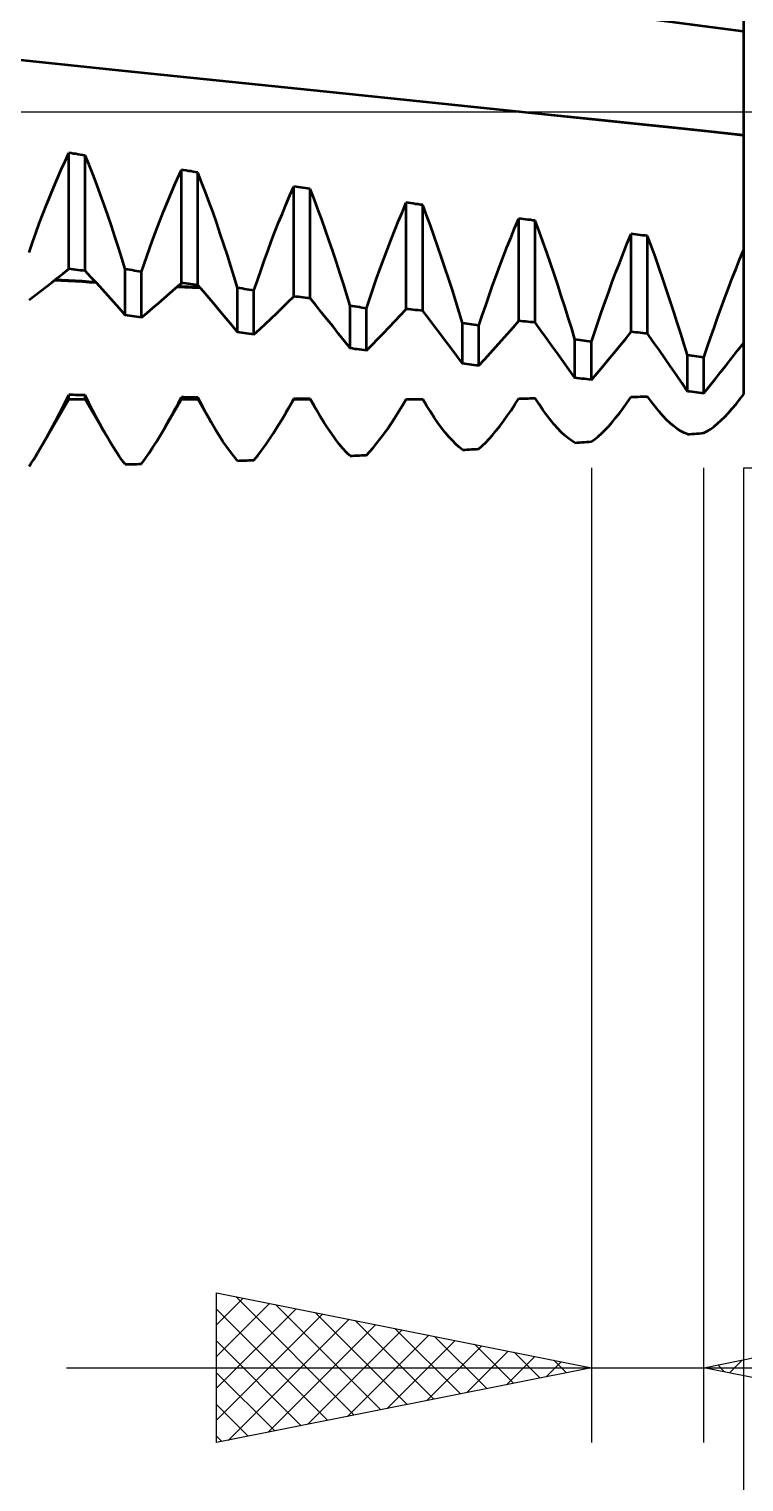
# Model space of a CAD drawing. Header units: millimetres. Extents: x -65 to 52, y -38 to 52.
# Drawn here: x 27.47 to 37, y -18.27 to 1.1 of the extents above; entities that cross this region are included whole.
import ezdxf

# ---------------------------------------------------------------- set-up
doc = ezdxf.new("R2010")
doc.units = ezdxf.units.MM
doc.header["$LTSCALE"] = 5.3
doc.linetypes.add('LONGDASH_DASH', pattern=[0.85, 0.4, -0.2, 0.05, -0.2])
for name, color, linetype in [('1', 4, 'CONTINUOUS'), ('2', 7, 'CONTINUOUS'), ('4', 2, 'LONGDASH_DASH'), ('NOCUT', 7, 'CONTINUOUS'), ('SK4', 2, 'LONGDASH_DASH')]:
    doc.layers.add(name, color=color, linetype=linetype)

msp = doc.modelspace()

# ---------------------------------------------------------------- linework, layer by layer
at = {"layer": '1', "color": 4, "linetype": 'CONTINUOUS', "lineweight": 50}
for p, q in [((37, -3.081), (37, 3.83)), ((36.997, 1.074), (35.498, 1.269)), ((36.998, 1.074), (36.997, 1.074)), ((36.998, 1.074), (36.998, 1.074)), ((36.999, 1.074), (36.998, 1.074)), ((37, 1.074), (36.999, 1.074)), ((36.999, 1.074), (36.999, 1.074)), ((37, 1.074), (37, 1.074)), ((28.706, 0.549), (25.973, 0.834)), ((31.44, 0.265), (28.706, 0.549)), ((34.173, -0.017), (31.44, 0.265)), ((34.643, -0.066), (34.173, -0.017)), ((34.613, -0.062), (34.173, -0.017)), ((35.058, -0.108), (34.613, -0.062)), ((35.113, -0.114), (34.643, -0.066)), ((35.523, -0.156), (35.058, -0.108)), ((35.583, -0.163), (35.113, -0.114)), ((36.004, -0.206), (35.523, -0.156)), ((36.053, -0.212), (35.583, -0.163)), ((36.498, -0.259), (36.004, -0.206)), ((36.523, -0.263), (36.053, -0.212)), ((36.993, -0.313), (36.498, -0.259)), ((36.993, -0.315), (36.523, -0.263)), ((36.994, -0.313), (36.993, -0.313)), ((36.995, -0.315), (36.993, -0.315)), ((36.995, -0.313), (36.994, -0.313)), ((36.996, -0.313), (36.995, -0.313)), ((36.997, -0.315), (36.995, -0.315)), ((36.998, -0.313), (36.996, -0.313)), ((36.998, -0.315), (36.997, -0.315)), ((36.999, -0.314), (36.998, -0.313)), ((36.999, -0.315), (36.998, -0.315)), ((37, -0.314), (36.999, -0.314)), ((37, -0.315), (36.999, -0.315)), ((27.949, -0.657), (28, -0.548)), ((28.031, -0.553), (28, -0.548)), ((28, -2.094), (28, -0.548)), ((28.063, -0.558), (28.031, -0.553)), ((28.094, -0.562), (28.063, -0.558)), ((28.125, -0.567), (28.094, -0.562)), ((28.156, -0.572), (28.125, -0.567)), ((28.188, -0.577), (28.156, -0.572)), ((28.219, -0.582), (28.188, -0.577)), ((27.847, -0.883), (27.898, -0.769)), ((27.898, -0.769), (27.949, -0.657)), ((28.271, -0.708), (28.219, -0.582)), ((28.219, -2.122), (28.219, -0.582)), ((28.322, -0.838), (28.271, -0.708)), ((29.419, -0.954), (29.5, -0.775)), ((29.531, -0.779), (29.5, -0.775)), ((29.5, -2.283), (29.5, -0.775)), ((27.798, -0.999), (27.847, -0.883)), ((28.373, -0.97), (28.322, -0.838)), ((29.34, -1.139), (29.419, -0.954)), ((29.563, -0.784), (29.531, -0.779)), ((29.594, -0.789), (29.563, -0.784)), ((29.625, -0.793), (29.594, -0.789)), ((29.656, -0.798), (29.625, -0.793)), ((29.688, -0.803), (29.656, -0.798)), ((29.719, -0.807), (29.688, -0.803)), ((29.771, -0.938), (29.719, -0.807)), ((29.719, -2.31), (29.719, -0.807)), ((29.822, -1.071), (29.771, -0.938)), ((27.7, -1.24), (27.749, -1.118)), ((27.749, -1.118), (27.798, -0.999)), ((28.423, -1.105), (28.373, -0.97)), ((28.472, -1.242), (28.423, -1.105)), ((29.262, -1.329), (29.34, -1.139)), ((29.873, -1.206), (29.822, -1.071)), ((30.898, -1.232), (30.949, -1.113)), ((30.949, -1.113), (31, -0.996)), ((31.031, -1), (31, -0.996)), ((31, -2.462), (31, -0.996)), ((31.063, -1.005), (31.031, -1)), ((31.094, -1.009), (31.063, -1.005)), ((31.125, -1.014), (31.094, -1.009)), ((31.156, -1.018), (31.125, -1.014)), ((31.188, -1.023), (31.156, -1.018)), ((31.219, -1.028), (31.188, -1.023)), ((31.271, -1.161), (31.219, -1.028)), ((31.219, -2.487), (31.219, -1.028)), ((31.322, -1.297), (31.271, -1.161)), ((27.652, -1.363), (27.7, -1.24)), ((28.52, -1.38), (28.472, -1.242)), ((29.186, -1.525), (29.262, -1.329)), ((29.923, -1.344), (29.873, -1.206)), ((29.972, -1.484), (29.923, -1.344)), ((30.798, -1.477), (30.847, -1.354)), ((30.847, -1.354), (30.898, -1.232)), ((31.373, -1.436), (31.322, -1.297)), ((32.398, -1.454), (32.449, -1.332)), ((32.449, -1.332), (32.5, -1.211)), ((32.531, -1.215), (32.5, -1.211)), ((32.5, -2.63), (32.5, -1.211)), ((32.563, -1.22), (32.531, -1.215)), ((32.594, -1.224), (32.563, -1.22)), ((32.625, -1.229), (32.594, -1.224)), ((32.656, -1.233), (32.625, -1.229)), ((32.688, -1.238), (32.656, -1.233)), ((32.719, -1.242), (32.688, -1.238)), ((32.771, -1.379), (32.719, -1.242)), ((32.719, -2.654), (32.719, -1.242)), ((27.559, -1.616), (27.605, -1.488)), ((27.605, -1.488), (27.652, -1.363)), ((28.568, -1.521), (28.52, -1.38)), ((28.615, -1.663), (28.568, -1.521)), ((29.112, -1.724), (29.186, -1.525)), ((30.02, -1.625), (29.972, -1.484)), ((30.748, -1.602), (30.798, -1.477)), ((31.423, -1.576), (31.373, -1.436)), ((32.347, -1.578), (32.398, -1.454)), ((32.822, -1.517), (32.771, -1.379)), ((32.873, -1.658), (32.822, -1.517)), ((33.898, -1.67), (33.949, -1.544)), ((33.949, -1.544), (34, -1.421)), ((34.031, -1.425), (34, -1.421)), ((34, -2.788), (34, -1.421)), ((34.063, -1.43), (34.031, -1.425)), ((34.094, -1.434), (34.063, -1.43)), ((34.125, -1.438), (34.094, -1.434)), ((34.156, -1.442), (34.125, -1.438)), ((34.188, -1.447), (34.156, -1.442)), ((34.219, -1.451), (34.188, -1.447)), ((34.271, -1.59), (34.219, -1.451)), ((34.219, -2.81), (34.219, -1.451)), ((27.514, -1.744), (27.559, -1.616)), ((28.661, -1.807), (28.615, -1.663)), ((29.039, -1.928), (29.112, -1.724)), ((30.068, -1.767), (30.02, -1.625)), ((30.652, -1.858), (30.7, -1.729)), ((30.7, -1.729), (30.748, -1.602)), ((31.472, -1.718), (31.423, -1.576)), ((31.52, -1.86), (31.472, -1.718)), ((32.248, -1.832), (32.298, -1.704)), ((32.298, -1.704), (32.347, -1.578)), ((32.923, -1.8), (32.873, -1.658)), ((33.847, -1.796), (33.898, -1.67)), ((34.322, -1.731), (34.271, -1.59)), ((34.373, -1.874), (34.322, -1.731)), ((35.448, -1.752), (35.5, -1.626)), ((35.531, -1.63), (35.5, -1.626)), ((35.5, -2.936), (35.5, -1.626)), ((35.563, -1.634), (35.531, -1.63)), ((35.594, -1.638), (35.563, -1.634)), ((35.625, -1.643), (35.594, -1.638)), ((35.656, -1.647), (35.625, -1.643)), ((35.688, -1.651), (35.656, -1.647)), ((35.719, -1.655), (35.688, -1.651)), ((35.771, -1.797), (35.719, -1.655)), ((35.719, -2.957), (35.719, -1.655)), ((27.469, -1.874), (27.514, -1.744)), ((28.706, -1.951), (28.661, -1.807)), ((28.969, -2.134), (29.039, -1.928)), ((30.115, -1.911), (30.068, -1.767)), ((30.161, -2.056), (30.115, -1.911)), ((30.605, -1.988), (30.652, -1.858)), ((31.568, -2.004), (31.52, -1.86)), ((32.2, -1.961), (32.248, -1.832)), ((32.972, -1.944), (32.923, -1.8)), ((33.748, -2.054), (33.798, -1.924)), ((33.798, -1.924), (33.847, -1.796)), ((34.423, -2.017), (34.373, -1.874)), ((35.347, -2.008), (35.398, -1.879)), ((35.398, -1.879), (35.448, -1.752)), ((35.822, -1.94), (35.771, -1.797)), ((36.948, -1.962), (37, -1.834)), ((27.924, -2.155), (28, -2.094)), ((28.031, -2.098), (28, -2.094)), ((28.063, -2.102), (28.031, -2.098)), ((28.094, -2.106), (28.063, -2.102)), ((28.125, -2.11), (28.094, -2.106)), ((28.156, -2.114), (28.125, -2.11)), ((28.188, -2.118), (28.156, -2.114)), ((28.219, -2.122), (28.188, -2.118)), ((28.295, -2.204), (28.219, -2.122)), ((28.75, -2.097), (28.706, -1.951)), ((28.781, -2.103), (28.75, -2.097)), ((28.75, -2.71), (28.75, -2.097)), ((28.813, -2.108), (28.781, -2.103)), ((28.844, -2.113), (28.813, -2.108)), ((28.875, -2.119), (28.844, -2.113)), ((28.906, -2.124), (28.875, -2.119)), ((28.938, -2.129), (28.906, -2.124)), ((28.969, -2.134), (28.938, -2.129)), ((30.206, -2.201), (30.161, -2.056)), ((30.514, -2.251), (30.559, -2.119)), ((30.559, -2.119), (30.605, -1.988)), ((31.615, -2.149), (31.568, -2.004)), ((32.105, -2.223), (32.152, -2.091)), ((32.152, -2.091), (32.2, -1.961)), ((33.02, -2.088), (32.972, -1.944)), ((33.068, -2.233), (33.02, -2.088)), ((33.7, -2.185), (33.748, -2.054)), ((34.472, -2.162), (34.423, -2.017)), ((35.297, -2.138), (35.347, -2.008)), ((35.873, -2.084), (35.822, -1.94)), ((35.923, -2.229), (35.873, -2.084)), ((36.847, -2.22), (36.898, -2.091)), ((36.898, -2.091), (36.948, -1.962)), ((27.696, -2.333), (27.772, -2.275)), ((27.772, -2.275), (27.848, -2.215)), ((27.899, -2.253), (27.807, -2.248)), ((27.906, -2.245), (27.816, -2.24)), ((27.848, -2.215), (27.924, -2.155)), ((27.992, -2.258), (27.899, -2.253)), ((27.996, -2.25), (27.906, -2.245)), ((28.085, -2.264), (27.992, -2.258)), ((28.086, -2.255), (27.996, -2.25)), ((28.178, -2.269), (28.085, -2.264)), ((28.176, -2.26), (28.086, -2.255)), ((28.265, -2.265), (28.176, -2.26)), ((28.27, -2.274), (28.178, -2.269)), ((28.355, -2.27), (28.265, -2.265)), ((28.363, -2.279), (28.27, -2.274)), ((28.371, -2.287), (28.295, -2.204)), ((28.447, -2.371), (28.371, -2.287)), ((28.969, -2.744), (28.969, -2.134)), ((29.424, -2.351), (29.5, -2.283)), ((29.531, -2.287), (29.5, -2.283)), ((29.563, -2.291), (29.531, -2.287)), ((29.594, -2.295), (29.563, -2.291)), ((29.625, -2.298), (29.594, -2.295)), ((29.656, -2.302), (29.625, -2.298)), ((29.688, -2.306), (29.656, -2.302)), ((29.719, -2.31), (29.688, -2.306)), ((29.795, -2.398), (29.719, -2.31)), ((30.25, -2.348), (30.206, -2.201)), ((30.469, -2.384), (30.514, -2.251)), ((31.661, -2.295), (31.615, -2.149)), ((31.706, -2.441), (31.661, -2.295)), ((32.059, -2.355), (32.105, -2.223)), ((33.115, -2.378), (33.068, -2.233)), ((33.605, -2.449), (33.652, -2.316)), ((33.652, -2.316), (33.7, -2.185)), ((34.52, -2.307), (34.472, -2.162)), ((34.568, -2.453), (34.52, -2.307)), ((35.2, -2.4), (35.248, -2.268)), ((35.248, -2.268), (35.297, -2.138)), ((35.972, -2.374), (35.923, -2.229)), ((36.797, -2.351), (36.847, -2.22)), ((27.469, -2.505), (27.545, -2.448)), ((27.545, -2.448), (27.621, -2.391)), ((27.621, -2.391), (27.696, -2.333)), ((28.523, -2.455), (28.447, -2.371)), ((28.598, -2.539), (28.523, -2.455)), ((29.196, -2.551), (29.272, -2.485)), ((29.272, -2.485), (29.348, -2.418)), ((29.348, -2.418), (29.424, -2.351)), ((29.494, -2.338), (29.441, -2.336)), ((29.5, -2.33), (29.451, -2.327)), ((29.546, -2.341), (29.494, -2.338)), ((29.549, -2.332), (29.5, -2.33)), ((29.598, -2.343), (29.546, -2.341)), ((29.599, -2.335), (29.549, -2.332)), ((29.65, -2.346), (29.598, -2.343)), ((29.648, -2.337), (29.599, -2.335)), ((29.697, -2.339), (29.648, -2.337)), ((29.703, -2.349), (29.65, -2.346)), ((29.747, -2.342), (29.697, -2.339)), ((29.755, -2.351), (29.703, -2.349)), ((29.871, -2.487), (29.795, -2.398)), ((29.947, -2.576), (29.871, -2.487)), ((30.281, -2.353), (30.25, -2.348)), ((30.25, -2.938), (30.25, -2.348)), ((30.313, -2.358), (30.281, -2.353)), ((30.344, -2.363), (30.313, -2.358)), ((30.375, -2.368), (30.344, -2.363)), ((30.406, -2.373), (30.375, -2.368)), ((30.438, -2.378), (30.406, -2.373)), ((30.469, -2.384), (30.438, -2.378)), ((30.469, -2.971), (30.469, -2.384)), ((30.924, -2.536), (31, -2.462)), ((31.031, -2.465), (31, -2.462)), ((31.063, -2.469), (31.031, -2.465)), ((31.094, -2.472), (31.063, -2.469)), ((31.125, -2.476), (31.094, -2.472)), ((31.156, -2.48), (31.125, -2.476)), ((31.188, -2.483), (31.156, -2.48)), ((31.219, -2.487), (31.188, -2.483)), ((31.295, -2.58), (31.219, -2.487)), ((31.75, -2.588), (31.706, -2.441)), ((31.969, -2.622), (32.014, -2.488)), ((32.014, -2.488), (32.059, -2.355)), ((33.161, -2.524), (33.115, -2.378)), ((33.559, -2.582), (33.605, -2.449)), ((34.615, -2.598), (34.568, -2.453)), ((35.152, -2.533), (35.2, -2.4)), ((36.02, -2.52), (35.972, -2.374)), ((36.7, -2.614), (36.748, -2.482)), ((36.748, -2.482), (36.797, -2.351)), ((28.674, -2.624), (28.598, -2.539)), ((28.75, -2.71), (28.674, -2.624)), ((28.781, -2.715), (28.75, -2.71)), ((28.969, -2.744), (29.045, -2.681)), ((29.045, -2.681), (29.121, -2.616)), ((29.121, -2.616), (29.196, -2.551)), ((30.023, -2.666), (29.947, -2.576)), ((30.098, -2.756), (30.023, -2.666)), ((30.696, -2.756), (30.772, -2.684)), ((30.772, -2.684), (30.848, -2.61)), ((30.848, -2.61), (30.924, -2.536)), ((31.371, -2.675), (31.295, -2.58)), ((31.447, -2.769), (31.371, -2.675)), ((31.781, -2.593), (31.75, -2.588)), ((31.75, -3.154), (31.75, -2.588)), ((31.813, -2.597), (31.781, -2.593)), ((31.844, -2.602), (31.813, -2.597)), ((31.875, -2.607), (31.844, -2.602)), ((31.906, -2.612), (31.875, -2.607)), ((31.938, -2.617), (31.906, -2.612)), ((31.969, -2.622), (31.938, -2.617)), ((31.969, -3.184), (31.969, -2.622)), ((32.348, -2.791), (32.424, -2.711)), ((32.424, -2.711), (32.5, -2.63)), ((32.531, -2.633), (32.5, -2.63)), ((32.563, -2.637), (32.531, -2.633)), ((32.594, -2.64), (32.563, -2.637)), ((32.625, -2.643), (32.594, -2.64)), ((32.656, -2.647), (32.625, -2.643)), ((32.688, -2.65), (32.656, -2.647)), ((32.719, -2.654), (32.688, -2.65)), ((32.795, -2.752), (32.719, -2.654)), ((33.206, -2.67), (33.161, -2.524)), ((33.25, -2.817), (33.206, -2.67)), ((33.514, -2.715), (33.559, -2.582)), ((34.661, -2.744), (34.615, -2.598)), ((35.059, -2.799), (35.105, -2.666)), ((35.105, -2.666), (35.152, -2.533)), ((36.068, -2.666), (36.02, -2.52)), ((36.115, -2.811), (36.068, -2.666)), ((36.652, -2.747), (36.7, -2.614)), ((28.813, -2.72), (28.781, -2.715)), ((28.844, -2.725), (28.813, -2.72)), ((28.875, -2.73), (28.844, -2.725)), ((28.906, -2.735), (28.875, -2.73)), ((28.938, -2.74), (28.906, -2.735)), ((28.969, -2.744), (28.938, -2.74)), ((30.174, -2.847), (30.098, -2.756)), ((30.25, -2.938), (30.174, -2.847)), ((30.469, -2.971), (30.545, -2.9)), ((30.545, -2.9), (30.621, -2.829)), ((30.621, -2.829), (30.696, -2.756)), ((31.523, -2.865), (31.447, -2.769)), ((31.598, -2.961), (31.523, -2.865)), ((32.196, -2.95), (32.272, -2.871)), ((32.272, -2.871), (32.348, -2.791)), ((32.871, -2.852), (32.795, -2.752)), ((32.947, -2.952), (32.871, -2.852)), ((33.281, -2.821), (33.25, -2.817)), ((33.25, -3.357), (33.25, -2.817)), ((33.313, -2.826), (33.281, -2.821)), ((33.344, -2.831), (33.313, -2.826)), ((33.375, -2.835), (33.344, -2.831)), ((33.406, -2.84), (33.375, -2.835)), ((33.438, -2.845), (33.406, -2.84)), ((33.469, -2.849), (33.438, -2.845)), ((33.469, -2.849), (33.514, -2.715)), ((33.469, -3.385), (33.469, -2.849)), ((33.848, -2.962), (33.924, -2.875)), ((33.924, -2.875), (34, -2.788)), ((34.031, -2.791), (34, -2.788)), ((34.063, -2.794), (34.031, -2.791)), ((34.094, -2.798), (34.063, -2.794)), ((34.125, -2.801), (34.094, -2.798)), ((34.156, -2.804), (34.125, -2.801)), ((34.188, -2.807), (34.156, -2.804)), ((34.219, -2.81), (34.188, -2.807)), ((34.295, -2.914), (34.219, -2.81)), ((34.706, -2.89), (34.661, -2.744)), ((34.75, -3.035), (34.706, -2.89)), ((35.014, -2.933), (35.059, -2.799)), ((36.161, -2.957), (36.115, -2.811)), ((36.559, -3.012), (36.605, -2.88)), ((36.605, -2.88), (36.652, -2.747)), ((30.281, -2.943), (30.25, -2.938)), ((30.313, -2.948), (30.281, -2.943)), ((30.344, -2.952), (30.313, -2.948)), ((30.375, -2.957), (30.344, -2.952)), ((30.406, -2.961), (30.375, -2.957)), ((30.438, -2.966), (30.406, -2.961)), ((30.469, -2.971), (30.438, -2.966)), ((31.674, -3.057), (31.598, -2.961)), ((31.75, -3.154), (31.674, -3.057)), ((32.045, -3.107), (32.121, -3.029)), ((32.121, -3.029), (32.196, -2.95)), ((33.023, -3.052), (32.947, -2.952)), ((33.098, -3.153), (33.023, -3.052)), ((33.696, -3.133), (33.772, -3.048)), ((33.772, -3.048), (33.848, -2.962)), ((34.371, -3.018), (34.295, -2.914)), ((34.447, -3.123), (34.371, -3.018)), ((34.781, -3.04), (34.75, -3.035)), ((34.75, -3.547), (34.75, -3.035)), ((34.813, -3.044), (34.781, -3.04)), ((34.844, -3.049), (34.813, -3.044)), ((34.875, -3.053), (34.844, -3.049)), ((34.906, -3.057), (34.875, -3.053)), ((34.938, -3.062), (34.906, -3.057)), ((34.969, -3.066), (34.938, -3.062)), ((34.969, -3.066), (35.014, -2.933)), ((34.969, -3.574), (34.969, -3.066)), ((35.347, -3.122), (35.424, -3.03)), ((35.424, -3.03), (35.5, -2.936)), ((35.563, -2.942), (35.5, -2.936)), ((35.594, -2.945), (35.563, -2.942)), ((35.625, -2.948), (35.594, -2.945)), ((35.656, -2.951), (35.625, -2.948)), ((35.688, -2.954), (35.656, -2.951)), ((35.719, -2.957), (35.688, -2.954)), ((35.795, -3.066), (35.719, -2.957)), ((35.871, -3.175), (35.795, -3.066)), ((36.206, -3.102), (36.161, -2.957)), ((36.514, -3.145), (36.559, -3.012)), ((36.924, -3.179), (37, -3.081)), ((37, -3.212), (37, -3.081)), ((31.781, -3.158), (31.75, -3.154)), ((31.813, -3.163), (31.781, -3.158)), ((31.844, -3.167), (31.813, -3.163)), ((31.875, -3.171), (31.844, -3.167)), ((31.906, -3.176), (31.875, -3.171)), ((31.938, -3.18), (31.906, -3.176)), ((31.969, -3.184), (31.938, -3.18)), ((31.969, -3.184), (32.045, -3.107)), ((33.174, -3.255), (33.098, -3.153)), ((33.25, -3.357), (33.174, -3.255)), ((33.545, -3.302), (33.621, -3.218)), ((33.621, -3.218), (33.696, -3.133)), ((34.523, -3.229), (34.447, -3.123)), ((34.598, -3.334), (34.523, -3.229)), ((35.196, -3.305), (35.272, -3.214)), ((35.272, -3.214), (35.347, -3.122)), ((35.947, -3.285), (35.871, -3.175)), ((36.023, -3.395), (35.947, -3.285)), ((36.25, -3.246), (36.206, -3.102)), ((36.281, -3.25), (36.25, -3.246)), ((36.25, -3.728), (36.25, -3.246)), ((36.313, -3.255), (36.281, -3.25)), ((36.344, -3.259), (36.313, -3.255)), ((36.375, -3.264), (36.344, -3.259)), ((36.406, -3.268), (36.375, -3.264)), ((36.438, -3.273), (36.406, -3.268)), ((36.469, -3.277), (36.438, -3.273)), ((36.469, -3.277), (36.514, -3.145)), ((36.469, -3.754), (36.469, -3.277)), ((36.772, -3.373), (36.848, -3.276)), ((36.848, -3.276), (36.924, -3.179)), ((37, -3.337), (37, -3.212)), ((33.281, -3.361), (33.25, -3.357)), ((33.313, -3.365), (33.281, -3.361)), ((33.344, -3.369), (33.313, -3.365)), ((33.375, -3.373), (33.344, -3.369)), ((33.406, -3.377), (33.375, -3.373)), ((33.438, -3.381), (33.406, -3.377)), ((33.469, -3.385), (33.438, -3.381)), ((33.469, -3.385), (33.545, -3.302)), ((34.674, -3.44), (34.598, -3.334)), ((34.75, -3.547), (34.674, -3.44)), ((34.969, -3.574), (35.045, -3.485)), ((35.045, -3.485), (35.12, -3.395)), ((35.12, -3.395), (35.196, -3.305)), ((36.098, -3.505), (36.023, -3.395)), ((36.621, -3.564), (36.696, -3.469)), ((36.696, -3.469), (36.772, -3.373)), ((37, -3.455), (37, -3.337)), ((37, -3.566), (37, -3.455)), ((34.781, -3.551), (34.75, -3.547)), ((34.813, -3.555), (34.781, -3.551)), ((34.844, -3.559), (34.813, -3.555)), ((34.875, -3.562), (34.844, -3.559)), ((34.906, -3.566), (34.875, -3.562)), ((34.938, -3.57), (34.906, -3.566)), ((34.969, -3.574), (34.938, -3.57)), ((36.174, -3.616), (36.098, -3.505)), ((36.25, -3.728), (36.174, -3.616)), ((36.469, -3.754), (36.545, -3.659)), ((36.545, -3.659), (36.621, -3.564)), ((37, -3.669), (37, -3.566)), ((37, -3.765), (37, -3.669)), ((27.649, -4.438), (28, -3.83)), ((27.94, -3.896), (28, -3.775)), ((28.031, -3.776), (28, -3.775)), ((28, -3.83), (28, -3.775)), ((28, -3.83), (28.219, -3.83)), ((28.063, -3.776), (28.031, -3.776)), ((28.094, -3.777), (28.063, -3.776)), ((28.125, -3.778), (28.094, -3.777)), ((28.156, -3.779), (28.125, -3.778)), ((28.188, -3.78), (28.156, -3.779)), ((28.219, -3.78), (28.188, -3.78)), ((28.268, -3.88), (28.219, -3.78)), ((28.219, -3.83), (28.219, -3.78)), ((28.505, -4.326), (28.219, -3.83)), ((29.272, -4.226), (29.5, -3.83)), ((29.461, -3.881), (29.5, -3.807)), ((29.531, -3.807), (29.5, -3.807)), ((29.5, -3.83), (29.5, -3.807)), ((29.5, -3.83), (29.719, -3.83)), ((29.563, -3.808), (29.531, -3.807)), ((29.594, -3.808), (29.563, -3.808)), ((29.625, -3.809), (29.594, -3.808)), ((29.656, -3.809), (29.625, -3.809)), ((29.688, -3.81), (29.656, -3.809)), ((29.719, -3.81), (29.688, -3.81)), ((29.749, -3.869), (29.719, -3.81)), ((29.719, -3.83), (29.719, -3.81)), ((29.9, -4.143), (29.719, -3.83)), ((29.78, -3.926), (29.749, -3.869)), ((30.895, -4.013), (31, -3.83)), ((30.965, -3.888), (30.983, -3.857)), ((30.983, -3.857), (31, -3.825)), ((31.031, -3.826), (31, -3.825)), ((31, -3.83), (31, -3.825)), ((31, -3.83), (31.219, -3.83)), ((31.063, -3.826), (31.031, -3.826)), ((31.094, -3.826), (31.063, -3.826)), ((31.125, -3.826), (31.094, -3.826)), ((31.156, -3.826), (31.125, -3.826)), ((31.188, -3.827), (31.156, -3.826)), ((31.219, -3.827), (31.188, -3.827)), ((31.232, -3.85), (31.219, -3.827)), ((31.219, -3.83), (31.219, -3.827)), ((31.295, -3.961), (31.219, -3.83)), ((31.244, -3.873), (31.232, -3.85)), ((31.257, -3.895), (31.244, -3.873)), ((32.449, -3.917), (32.5, -3.83)), ((32.5, -3.83), (32.531, -3.83)), ((32.531, -3.83), (32.563, -3.83)), ((32.563, -3.83), (32.594, -3.83)), ((32.594, -3.83), (32.625, -3.83)), ((32.625, -3.83), (32.656, -3.83)), ((32.656, -3.83), (32.688, -3.83)), ((32.688, -3.83), (32.719, -3.83)), ((32.771, -3.916), (32.719, -3.83)), ((33.949, -3.903), (34, -3.822)), ((34, -3.822), (34.031, -3.822)), ((34.031, -3.822), (34.063, -3.821)), ((34.063, -3.821), (34.094, -3.821)), ((34.094, -3.821), (34.125, -3.821)), ((34.125, -3.821), (34.156, -3.82)), ((34.156, -3.82), (34.188, -3.82)), ((34.188, -3.82), (34.219, -3.82)), ((34.271, -3.899), (34.219, -3.82)), ((35.448, -3.876), (35.5, -3.801)), ((35.5, -3.801), (35.531, -3.8)), ((35.531, -3.8), (35.563, -3.8)), ((35.563, -3.8), (35.594, -3.799)), ((35.594, -3.799), (35.625, -3.798)), ((35.625, -3.798), (35.656, -3.798)), ((35.656, -3.798), (35.688, -3.797)), ((35.688, -3.797), (35.719, -3.797)), ((35.771, -3.869), (35.719, -3.797)), ((35.822, -3.936), (35.771, -3.869)), ((36.281, -3.731), (36.25, -3.728)), ((36.313, -3.735), (36.281, -3.731)), ((36.344, -3.739), (36.313, -3.735)), ((36.375, -3.743), (36.344, -3.739)), ((36.406, -3.746), (36.375, -3.743)), ((36.438, -3.75), (36.406, -3.746)), ((36.469, -3.754), (36.438, -3.75)), ((36.898, -3.898), (36.948, -3.833)), ((36.948, -3.833), (37, -3.765)), ((27.821, -4.126), (27.88, -4.013)), ((27.88, -4.013), (27.94, -3.896)), ((28.317, -3.977), (28.268, -3.88)), ((28.365, -4.07), (28.317, -3.977)), ((29.348, -4.091), (29.385, -4.023)), ((29.385, -4.023), (29.423, -3.953)), ((29.423, -3.953), (29.461, -3.881)), ((29.81, -3.982), (29.78, -3.926)), ((29.84, -4.037), (29.81, -3.982)), ((29.869, -4.09), (29.84, -4.037)), ((30.84, -4.106), (30.896, -4.01)), ((30.896, -4.01), (30.913, -3.98)), ((30.913, -3.98), (30.931, -3.95)), ((30.931, -3.95), (30.948, -3.919)), ((30.948, -3.919), (30.965, -3.888)), ((31.27, -3.918), (31.257, -3.895)), ((31.282, -3.94), (31.27, -3.918)), ((31.295, -3.961), (31.282, -3.94)), ((31.349, -4.053), (31.295, -3.961)), ((31.402, -4.14), (31.349, -4.053)), ((32.347, -4.081), (32.398, -4.001)), ((32.398, -4.001), (32.449, -3.917)), ((32.822, -3.998), (32.771, -3.916)), ((32.873, -4.075), (32.822, -3.998)), ((33.798, -4.125), (33.847, -4.055)), ((33.847, -4.055), (33.898, -3.981)), ((33.898, -3.981), (33.949, -3.903)), ((34.322, -3.974), (34.271, -3.899)), ((34.373, -4.044), (34.322, -3.974)), ((34.423, -4.108), (34.373, -4.044)), ((35.297, -4.078), (35.347, -4.015)), ((35.347, -4.015), (35.398, -3.947)), ((35.398, -3.947), (35.448, -3.876)), ((35.873, -3.998), (35.822, -3.936)), ((35.923, -4.055), (35.873, -3.998)), ((35.972, -4.107), (35.923, -4.055)), ((36.7, -4.114), (36.748, -4.067)), ((36.748, -4.067), (36.797, -4.015)), ((36.797, -4.015), (36.847, -3.958)), ((36.847, -3.958), (36.898, -3.898)), ((27.706, -4.338), (27.763, -4.234)), ((27.763, -4.234), (27.821, -4.126)), ((28.412, -4.159), (28.365, -4.07)), ((28.459, -4.244), (28.412, -4.159)), ((28.505, -4.325), (28.459, -4.244)), ((29.221, -4.313), (29.274, -4.223)), ((29.274, -4.223), (29.31, -4.158)), ((29.31, -4.158), (29.348, -4.091)), ((29.899, -4.141), (29.869, -4.09)), ((29.952, -4.231), (29.899, -4.141)), ((30.004, -4.316), (29.952, -4.231)), ((30.729, -4.285), (30.784, -4.198)), ((30.784, -4.198), (30.84, -4.106)), ((31.454, -4.221), (31.402, -4.14)), ((31.506, -4.296), (31.454, -4.221)), ((32.2, -4.299), (32.248, -4.23)), ((32.248, -4.23), (32.298, -4.158)), ((32.298, -4.158), (32.347, -4.081)), ((32.923, -4.147), (32.873, -4.075)), ((32.972, -4.215), (32.923, -4.147)), ((33.02, -4.277), (32.972, -4.215)), ((33.652, -4.31), (33.7, -4.252)), ((33.7, -4.252), (33.748, -4.191)), ((33.748, -4.191), (33.798, -4.125)), ((34.472, -4.168), (34.423, -4.108)), ((34.52, -4.222), (34.472, -4.168)), ((34.568, -4.272), (34.52, -4.222)), ((35.105, -4.288), (35.152, -4.242)), ((35.152, -4.242), (35.2, -4.192)), ((35.2, -4.192), (35.248, -4.137)), ((35.248, -4.137), (35.297, -4.078)), ((36.02, -4.153), (35.972, -4.107)), ((36.068, -4.194), (36.02, -4.153)), ((36.115, -4.229), (36.068, -4.194)), ((36.161, -4.259), (36.115, -4.229)), ((36.206, -4.283), (36.161, -4.259)), ((36.469, -4.283), (36.514, -4.259)), ((36.514, -4.259), (36.559, -4.23)), ((36.559, -4.23), (36.605, -4.196)), ((36.605, -4.196), (36.652, -4.158)), ((36.652, -4.158), (36.7, -4.114)), ((27.619, -4.49), (27.65, -4.437)), ((27.65, -4.437), (27.706, -4.338)), ((28.547, -4.398), (28.505, -4.325)), ((28.589, -4.466), (28.547, -4.398)), ((29.117, -4.48), (29.168, -4.399)), ((29.168, -4.399), (29.221, -4.313)), ((30.055, -4.395), (30.004, -4.316)), ((30.105, -4.468), (30.055, -4.395)), ((30.57, -4.517), (30.622, -4.445)), ((30.622, -4.445), (30.675, -4.367)), ((30.675, -4.367), (30.729, -4.285)), ((31.557, -4.366), (31.506, -4.296)), ((31.606, -4.431), (31.557, -4.366)), ((31.655, -4.489), (31.606, -4.431)), ((32.059, -4.479), (32.105, -4.423)), ((32.105, -4.423), (32.152, -4.363)), ((32.152, -4.363), (32.2, -4.299)), ((33.068, -4.334), (33.02, -4.277)), ((33.115, -4.385), (33.068, -4.334)), ((33.161, -4.432), (33.115, -4.385)), ((33.206, -4.473), (33.161, -4.432)), ((33.469, -4.495), (33.514, -4.456)), ((33.514, -4.456), (33.559, -4.412)), ((33.559, -4.412), (33.605, -4.363)), ((33.605, -4.363), (33.652, -4.31)), ((34.615, -4.315), (34.568, -4.272)), ((34.661, -4.353), (34.615, -4.315)), ((34.706, -4.386), (34.661, -4.353)), ((34.75, -4.413), (34.706, -4.386)), ((34.75, -4.413), (34.781, -4.411)), ((34.781, -4.411), (34.813, -4.409)), ((34.813, -4.409), (34.844, -4.406)), ((34.844, -4.406), (34.875, -4.404)), ((34.875, -4.404), (34.906, -4.402)), ((34.906, -4.402), (34.938, -4.4)), ((34.938, -4.4), (34.969, -4.398)), ((34.969, -4.398), (35.014, -4.366)), ((35.014, -4.366), (35.059, -4.33)), ((35.059, -4.33), (35.105, -4.288)), ((36.25, -4.301), (36.206, -4.283)), ((36.25, -4.301), (36.281, -4.299)), ((36.281, -4.299), (36.313, -4.296)), ((36.313, -4.296), (36.344, -4.293)), ((36.344, -4.293), (36.375, -4.291)), ((36.375, -4.291), (36.406, -4.288)), ((36.406, -4.288), (36.438, -4.286)), ((36.438, -4.286), (36.469, -4.283)), ((27.498, -4.686), (27.528, -4.639)), ((27.528, -4.639), (27.558, -4.591)), ((27.558, -4.591), (27.588, -4.542)), ((27.588, -4.542), (27.619, -4.49)), ((28.63, -4.531), (28.589, -4.466)), ((28.671, -4.592), (28.63, -4.531)), ((28.711, -4.649), (28.671, -4.592)), ((28.75, -4.701), (28.711, -4.649)), ((28.969, -4.695), (29.017, -4.629)), ((29.017, -4.629), (29.067, -4.557)), ((29.067, -4.557), (29.117, -4.48)), ((30.154, -4.535), (30.105, -4.468)), ((30.203, -4.597), (30.154, -4.535)), ((30.25, -4.653), (30.203, -4.597)), ((30.281, -4.651), (30.313, -4.65)), ((30.313, -4.65), (30.344, -4.649)), ((30.344, -4.649), (30.375, -4.648)), ((30.375, -4.648), (30.406, -4.647)), ((30.406, -4.647), (30.438, -4.645)), ((30.438, -4.645), (30.469, -4.644)), ((30.469, -4.644), (30.519, -4.583)), ((30.519, -4.583), (30.57, -4.517)), ((31.703, -4.542), (31.655, -4.489)), ((31.75, -4.588), (31.703, -4.542)), ((31.75, -4.588), (31.781, -4.586)), ((31.781, -4.586), (31.813, -4.585)), ((31.813, -4.585), (31.844, -4.583)), ((31.844, -4.583), (31.875, -4.582)), ((31.875, -4.582), (31.906, -4.58)), ((31.906, -4.58), (31.938, -4.579)), ((31.938, -4.579), (31.969, -4.577)), ((31.969, -4.577), (32.014, -4.531)), ((32.014, -4.531), (32.059, -4.479)), ((33.25, -4.508), (33.206, -4.473)), ((33.25, -4.508), (33.281, -4.506)), ((33.281, -4.506), (33.313, -4.504)), ((33.313, -4.504), (33.344, -4.502)), ((33.344, -4.502), (33.375, -4.501)), ((33.375, -4.501), (33.406, -4.499)), ((33.406, -4.499), (33.438, -4.497)), ((33.438, -4.497), (33.469, -4.495)), ((27.469, -4.73), (27.498, -4.686)), ((28.75, -4.701), (28.781, -4.701)), ((28.781, -4.701), (28.813, -4.7)), ((28.813, -4.7), (28.844, -4.699)), ((28.844, -4.699), (28.875, -4.698)), ((28.875, -4.698), (28.906, -4.697)), ((28.906, -4.697), (28.938, -4.696)), ((28.938, -4.696), (28.969, -4.695)), ((30.25, -4.653), (30.281, -4.651))]:
    msp.add_line(p, q, dxfattribs=at)
at = {"layer": '2', "color": 7, "linetype": 'CONTINUOUS', "lineweight": 25}
for p, q in [((34.969, -4.75), (34.969, -17.75)), ((36.469, -17.75), (36.469, -4.75)), ((37, -4.75), (50, -4.75)), ((37, -27.75), (37, -4.75)), ((37, -37.75), (37, -4.75)), ((29.969, -17.75), (29.969, -15.75)), ((29.969, -15.75), (34.969, -16.75)), ((29.969, -15.752), (29.971, -15.75)), ((29.969, -16.177), (30.324, -15.821)), ((30.226, -15.801), (31.807, -17.382)), ((36.469, -16.75), (41.469, -15.75)), ((29.969, -16.601), (30.678, -15.892)), ((29.969, -17.025), (31.032, -15.963)), ((29.969, -15.968), (31.454, -17.453)), ((29.969, -17.449), (31.385, -16.033)), ((30.757, -15.908), (32.161, -17.312)), ((31.287, -16.014), (32.514, -17.241)), ((30.124, -17.719), (31.739, -16.104)), ((30.654, -17.613), (32.092, -16.175)), ((31.184, -17.507), (32.446, -16.245)), ((31.817, -16.12), (32.868, -17.17)), ((32.348, -16.226), (33.222, -17.099)), ((29.969, -16.393), (31.1, -17.524)), ((31.715, -17.401), (32.799, -16.316)), ((32.245, -17.295), (33.153, -16.387)), ((32.775, -17.189), (33.506, -16.457)), ((32.878, -16.332), (33.575, -17.029)), ((33.408, -16.438), (33.929, -16.958)), ((33.306, -17.083), (33.86, -16.528)), ((33.836, -16.977), (34.214, -16.599)), ((33.939, -16.544), (34.282, -16.887)), ((34.469, -16.65), (34.636, -16.817)), ((36.812, -16.819), (36.983, -16.647)), ((27.969, -16.75), (52.394, -16.75)), ((34.969, -16.75), (29.969, -17.75)), ((29.969, -16.817), (30.747, -17.594)), ((34.366, -16.871), (34.567, -16.67)), ((34.897, -16.764), (34.921, -16.74)), ((41.469, -17.75), (36.469, -16.75)), ((36.654, -16.713), (36.746, -16.805)), ((29.969, -17.241), (30.393, -17.665)), ((29.969, -17.665), (30.04, -17.736))]:
    msp.add_line(p, q, dxfattribs=at)
at = {"layer": '4', "color": 2, "linetype": 'LONGDASH_DASH', "lineweight": 25}
msp.add_line((0, 0), (37, 0), dxfattribs=at)
at = {"layer": 'NOCUT', "color": 7, "linetype": 'CONTINUOUS', "lineweight": 25}
for p, q in [((37, 0), (37, 3.83)), ((8.8, 0), (37, 0))]:
    msp.add_line(p, q, dxfattribs=at)
at = {"layer": 'SK4', "color": 2, "linetype": 'LONGDASH_DASH', "lineweight": 25}
msp.add_line((-54, 0), (43, 0), dxfattribs=at)

doc.saveas('drawing.dxf')
